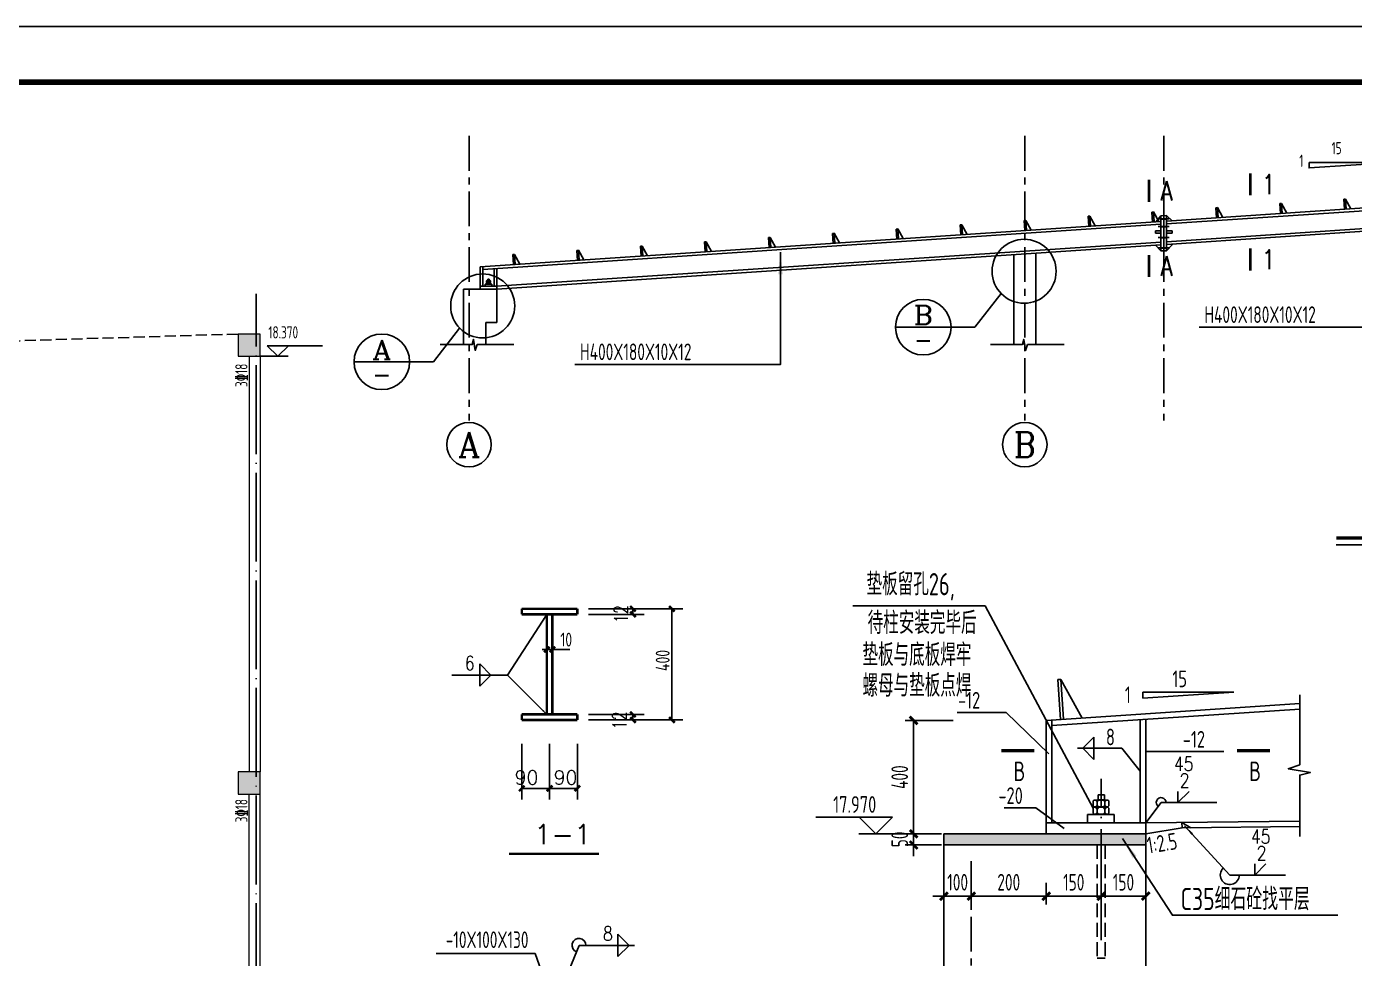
# Model space of a CAD drawing. Extents: x -2331248 to -1198620, y -977263 to -545844.
# Drawn here: x -1379791 to -1349926, y -801837 to -780878 of the extents above; entities that cross this region are included whole.
import ezdxf
from ezdxf.enums import TextEntityAlignment as Align

# ---------------------------------------------------------------- set-up
doc = ezdxf.new("R2010")
doc.units = 0
doc.header["$LTSCALE"] = 1000
doc.header["$MEASUREMENT"] = 0
for name, pattern in [('CENTER', [2, 1.25, -0.25, 0.25, -0.25]), ('CONTINOUS', [0]), ('DASH', [0.35, 0.25, -0.1]), ('DOTE', [2.42, 2, -0.2, 0.02, -0.2])]:
    doc.linetypes.add(name, pattern=pattern)
doc.layers.get('0').update_dxf_attribs({"linetype": 'CONTINUOUS'})
doc.layers.get('DEFPOINTS').update_dxf_attribs({"linetype": 'CONTINUOUS'})
for name, color, linetype in [('10', 253, 'CONTINUOUS'), ('1000', 2, 'CONTINUOUS'), ('1001', 3, 'CONTINUOUS'), ('112', 253, 'CONTINUOUS'), ('12', 2, 'CONTINUOUS'), ('AXIS', 253, 'CONTINOUS'), ('AXIS_TEXT', 7, 'CONTINUOUS'), ('D1', 112, 'CONTINUOUS'), ('D3', 62, 'CONTINUOUS'), ('DIM', 3, 'CONTINUOUS'), ('DOTE', 1, 'DOTE'), ('LM', 141, 'CONTINUOUS'), ('PUB_DIM', 3, 'CONTINUOUS'), ('PUB_TEXT', 7, 'CONTINUOUS'), ('PUB_TITLE', 4, 'CONTINUOUS'), ('TEXT', 7, 'CONTINUOUS'), ('WALL', 2, 'CONTINUOUS'), ('构件', 74, 'CONTINUOUS'), ('柱', 2, 'CONTINUOUS'), ('柱涂实', 54, 'CONTINUOUS'), ('细线', 45, 'CONTINUOUS'), ('轴线__点划线', 253, 'CENTER')]:
    doc.layers.add(name, color=color, linetype=linetype)
for name, color, linetype, lineweight in [('S_Beam', 4, 'CONTINUOUS', 18), ('S_BeamDimLocalVer', 7, 'CONTINUOUS', 25), ('S_Cl', 2, 'CONTINUOUS', 9)]:
    doc.layers.add(name, color=color, linetype=linetype, lineweight=lineweight)
doc.styles.add('COMP', font='complex', dxfattribs={"bigfont": 'hztxt'})
doc.styles.add('COMPLEX', font='COMPLEX')
doc.styles.add('DIM_FONT', font='tssdeng.shx', dxfattribs={"width": 0.8, "bigfont": 'tssdchn.shx'})
doc.styles.get("Standard").update_dxf_attribs({"font": 'txt.shx', "height": 3, "bigfont": 'hztxt.shx'})
doc.styles.add('STYLE2', font='tssdeng.shx', dxfattribs={"width": 0.8, "bigfont": 'tssdchn.shx'})
doc.styles.add('TSSD_DIMENSION', font='Tssdeng.shx', dxfattribs={"width": 0.7, "bigfont": 'hztxt.shx'})
doc.styles.add('TSSD_REIN', font='Tssdeng.shx', dxfattribs={"width": 0.7, "bigfont": 'hztxt.shx'})
doc.dimstyles.new('TSSD_100_100', dxfattribs={"dimtxt": 300, "dimasz": 100, "dimexe": 150, "dimexo": 150, "dimgap": 100, "dimtad": 1, "dimdec": 0, "dimzin": 0, "dimdsep": 46, "dimtxsty": 'TSSD_DIMENSION', "dimblk": '_TSDBK', "dimblk1": '_TSDBK', "dimblk2": '_TSDBK', "dimsah": 1, "dimcen": 0, "dimclrt": 7, "dimadec": 0, "dimazin": 0, "dimtfac": 1, "dimtdec": 0, "dimtix": 1, "dimtmove": 2, "dimatfit": 3, "dimldrblk": '_TSDBK', "dimfxl": 1, "dimtolj": 1, "dimtzin": 0, "dimarcsym": 0})

# ---------------------------------------------------------------- blocks, each defined once
blk = doc.blocks.new('_AXISO')
blk.add_circle((0, 0), 0.5)
at = {"layer": 'AXIS_TEXT', "style": 'COMPLEX', "width": 1.041667}
blk.add_attdef('A', text='', height=0.56, dxfattribs=at).set_placement((-0.25, -0.28), (0.25, -0.28), align=Align.FIT)
blk = doc.blocks.new('_ARROW')
blk.add_solid([(0, 0), (-1, 0.1), (-1, -0.1)])
blk = doc.blocks.new('_INDEX')
blk.add_line((-0.5, 0), (0.5, 0))
blk.add_circle((0, 0), 0.5)
at = {"style": 'COMP'}
for tag, width, p, p2 in [('1', 2.333333, (-0.17, 0.05), (0.17, 0.05)), ('-', 1.166667, (-0.17, -0.39), (0.17, -0.39))]:
    blk.add_attdef(tag, text='', height=0.34, dxfattribs=dict(at, width=width)).set_placement(p, p2, align=Align.FIT)
blk = doc.blocks.new('A$C63310FFF')
at = {"color": 7}
for p, q in [((2385, 4747), (2389, 4751)), ((2385, 4747), (2385, 4725)), ((2385, 4725), (2389, 4721)), ((2385, 4714), (2389, 4718)), ((2385, 4714), (2385, 4692)), ((2385, 4692), (2389, 4688)), ((2389, 4751), (2451, 4751)), ((2389, 4721), (2451, 4721)), ((2389, 4718), (2451, 4718)), ((2389, 4688), (2451, 4688)), ((2403, 4743), (2395, 4751)), ((2403, 4728), (2395, 4721)), ((2403, 4711), (2395, 4718)), ((2403, 4696), (2395, 4688)), ((2403, 4743), (2411, 4751)), ((2403, 4728), (2403, 4743)), ((2403, 4728), (2411, 4721)), ((2403, 4711), (2411, 4718)), ((2403, 4696), (2403, 4711)), ((2403, 4696), (2411, 4688)), ((2437, 4743), (2430, 4751)), ((2437, 4728), (2430, 4721)), ((2437, 4711), (2430, 4718)), ((2437, 4696), (2430, 4688)), ((2437, 4743), (2445, 4751)), ((2437, 4728), (2437, 4743)), ((2437, 4728), (2445, 4721)), ((2437, 4711), (2445, 4718)), ((2437, 4696), (2437, 4711)), ((2437, 4696), (2445, 4688)), ((2455, 4747), (2451, 4751)), ((2455, 4725), (2451, 4721)), ((2455, 4714), (2451, 4718)), ((2455, 4692), (2451, 4688)), ((2455, 4725), (2455, 4747)), ((2455, 4692), (2455, 4714))]:
    blk.add_line(p, q, dxfattribs=at)
at = {"layer": '10', "color": 7, "const_width": 45}
for points in [[(16128, 6684), (16128, 6284)], [(14304, 6566), (14304, 6166)], [(16128, 5333), (16128, 4933)], [(14304, 5215), (14304, 4815)]]:
    blk.add_lwpolyline(points, dxfattribs=at)
at = {"layer": '112', "color": 2}
for p, q in [((14469, 5862), (14669, 5862)), ((14469, 5723), (14669, 5723)), ((14469, 5526), (14669, 5526)), ((14469, 5339), (14669, 5339))]:
    blk.add_line(p, q, dxfattribs=at)
at = {"layer": '112', "color": 1, "const_width": 35}
for points in [[(14519, 5862), (14619, 5862)], [(14519, 5723), (14619, 5723)], [(14519, 5526), (14619, 5526)], [(14519, 5339), (14619, 5339)]]:
    blk.add_lwpolyline(points, dxfattribs=at)
at = {"layer": '12'}
for p, q in [((2361, 4687), (2361, 4649)), ((2481, 4687), (2361, 4687)), ((2481, 4649), (2481, 4687))]:
    blk.add_line(p, q, dxfattribs=at)
at = {"layer": 'DIM'}
for points in [[(2877, 3599), (2218, 3599), (2182, 3495), (2150, 3694), (2126, 3599), (1549, 3599)], [(12777, 3599), (12118, 3599), (12082, 3495), (12050, 3694), (12026, 3599), (11449, 3599)]]:
    blk.add_lwpolyline(points, dxfattribs=at)
at = {"layer": 'PUB_DIM'}
for p, q in [((11641, 4521, -300), (11172, 3914)), ((1899, 3897, -300), (1430, 3290)), ((11172, 3914), (10742, 3914)), ((1430, 3290), (1000, 3290))]:
    blk.add_line(p, q, dxfattribs=at)
at = {"layer": 'PUB_DIM', "elevation": -300}
for points in [[(18907, 5932), (18907, 3911), (15208, 3911)], [(7673, 5263), (7673, 3242), (3974, 3242)]]:
    blk.add_lwpolyline(points, dxfattribs=at)
at = {"layer": 'PUB_DIM'}
for centre in [(12057, 4920, -300), (2315, 4296, -300)]:
    blk.add_circle(centre, 576, dxfattribs=at)
at = {"layer": 'PUB_TEXT', "const_width": 60, "elevation": -300}
blk.add_lwpolyline([(17672, 119), (19842, 119)], dxfattribs=at)
at = {"layer": 'PUB_TEXT', "elevation": -300}
blk.add_lwpolyline([(17672, 0), (19842, 0)], dxfattribs=at)
at = {"layer": 'WALL'}
for p, q in [((2405, 4775), (2405, 4752)), ((2433, 4775), (2405, 4775)), ((2405, 4752), (2433, 4752)), ((2433, 4752), (2433, 4775))]:
    blk.add_line(p, q, dxfattribs=at)
at = {"layer": '构件'}
blk.add_lwpolyline([(17185, 6879), (18685, 6879), (17185, 6779)], close=True, dxfattribs=at)
at = {"layer": '柱'}
for p, q in [((11869, 5219), (11869, 3599)), ((12269, 5246), (12269, 3599)), ((1969, 4599), (1969, 3599)), ((1969, 4599), (2569, 4599)), ((2569, 4599), (2569, 3999)), ((2369, 3999), (2369, 3599)), ((2369, 3999), (2569, 3999))]:
    blk.add_line(p, q, dxfattribs=at)
at = {"layer": '细线'}
for p, q in [((14619, 5822), (27019, 6649)), ((14619, 5772), (27019, 6599)), ((14619, 5452), (27019, 6279)), ((14619, 5402), (27019, 6229)), ((17837, 6217), (17807, 6215)), ((17819, 6036), (17807, 6215)), ((17837, 6217), (17933, 6043)), ((17849, 6038), (17837, 6217)), ((14387, 5987), (14357, 5985)), ((14369, 5806), (14357, 5985)), ((14387, 5987), (14483, 5813)), ((14399, 5808), (14387, 5987)), ((15537, 6064), (15507, 6062)), ((15519, 5882), (15507, 6062)), ((15537, 6064), (15633, 5890)), ((15549, 5884), (15537, 6064)), ((16687, 6141), (16657, 6139)), ((16669, 5959), (16657, 6139)), ((16687, 6141), (16783, 5967)), ((16699, 5961), (16687, 6141)), ((2269, 4999), (14519, 5816)), ((2319, 4952), (14519, 5766)), ((10937, 5757), (10907, 5755)), ((10919, 5576), (10907, 5755)), ((10937, 5757), (11033, 5583)), ((10949, 5578), (10937, 5757)), ((12087, 5834), (12057, 5832)), ((12069, 5652), (12057, 5832)), ((12087, 5834), (12183, 5660)), ((12099, 5654), (12087, 5834)), ((13237, 5911), (13207, 5909)), ((13219, 5729), (13207, 5909)), ((13237, 5911), (13333, 5737)), ((13249, 5731), (13237, 5911)), ((14519, 5916), (14429, 5810)), ((14519, 5916), (14619, 5922)), ((14519, 5916), (14519, 5290)), ((14569, 5290), (14569, 5919)), ((14619, 5922), (14719, 5829)), ((14619, 5922), (14619, 5290)), ((7487, 5527), (7457, 5525)), ((7469, 5346), (7457, 5525)), ((7487, 5527), (7583, 5353)), ((7499, 5348), (7487, 5527)), ((8637, 5604), (8607, 5602)), ((8619, 5422), (8607, 5602)), ((8637, 5604), (8733, 5430)), ((8649, 5424), (8637, 5604)), ((9787, 5681), (9757, 5679)), ((9769, 5499), (9757, 5679)), ((9787, 5681), (9883, 5507)), ((9799, 5501), (9787, 5681)), ((14418, 5645), (14519, 5645)), ((14418, 5645), (14418, 5605)), ((14418, 5605), (14519, 5605)), ((14619, 5645), (14719, 5645)), ((14619, 5605), (14719, 5605)), ((14719, 5645), (14719, 5605)), ((2566, 4649), (14519, 5446)), ((2569, 4599), (14519, 5396)), ((4037, 5297), (4007, 5295)), ((4019, 5116), (4007, 5295)), ((4037, 5297), (4133, 5123)), ((4049, 5118), (4037, 5297)), ((5187, 5374), (5157, 5372)), ((5169, 5192), (5157, 5372)), ((5187, 5374), (5283, 5200)), ((5199, 5194), (5187, 5374)), ((6337, 5451), (6307, 5449)), ((6319, 5269), (6307, 5449)), ((6337, 5451), (6433, 5277)), ((6349, 5271), (6337, 5451)), ((14519, 5290), (14418, 5389)), ((14519, 5290), (14619, 5290)), ((14619, 5290), (14733, 5410)), ((2887, 5221), (2857, 5219)), ((2869, 5039), (2857, 5219)), ((2887, 5221), (2983, 5047)), ((2899, 5041), (2887, 5221)), ((2269, 4999), (2269, 4599)), ((2319, 4649), (2319, 5002)), ((2519, 4966), (2519, 4649)), ((2569, 4969), (2569, 4599)), ((2569, 4649), (2269, 4649))]:
    blk.add_line(p, q, dxfattribs=at)
at = {"layer": '轴线__点划线', "color": 1, "ltscale": 0.5}
for p, q in [((2069, 7354), (2069, 2236)), ((12069, 7354), (12069, 2236)), ((14569, 7354), (14569, 2236))]:
    blk.add_line(p, q, dxfattribs=at)
at = {"layer": 'AXIS'}
ref = blk.add_blockref('_AXISO', (2069, 1801), dxfattribs=dict(at, xscale=-800, yscale=800, zscale=800))
ref.add_attrib('A', 'A', dxfattribs={"layer": 'AXIS_TEXT', "height": 448, "style": 'COMPLEX', "width": 1.041667}).set_placement((1869, 1577), (2269, 1577), align=Align.FIT)
ref = blk.add_blockref('_AXISO', (12069, 1801), dxfattribs=dict(at, xscale=-800, yscale=800, zscale=800))
ref.add_attrib('A', 'B', dxfattribs={"layer": 'AXIS_TEXT', "height": 448, "style": 'COMPLEX', "width": 1.102941}).set_placement((11869, 1577), (12269, 1577), align=Align.FIT)
at = {"layer": 'PUB_DIM', "xscale": -400, "yscale": 400, "zscale": 400, "rotation": 270}
blk.add_blockref('_ARROW', (7673, 5263, -300), dxfattribs=at)
at = {"layer": 'PUB_DIM'}
ref = blk.add_blockref('_INDEX', (10242, 3914), dxfattribs=dict(at, xscale=-1000, yscale=1000, zscale=1000))
ref.add_attrib('1', 'B', dxfattribs={"layer": '0', "height": 340, "style": 'COMP', "width": 1.235294}).set_placement((10072, 3964), (10412, 3964), align=Align.FIT)
ref.add_attrib('-', '-', dxfattribs={"layer": '0', "height": 340, "style": 'COMP', "width": 1.166667}).set_placement((10072, 3524), (10412, 3524), align=Align.FIT)
ref = blk.add_blockref('_INDEX', (500, 3290), dxfattribs=dict(at, xscale=-1000, yscale=1000, zscale=1000))
ref.add_attrib('1', 'A', dxfattribs={"layer": '0', "height": 340, "style": 'COMP', "width": 1.166667}).set_placement((330, 3340), (670, 3340), align=Align.FIT)
ref.add_attrib('-', '-', dxfattribs={"layer": '0', "height": 340, "style": 'COMP', "width": 1.166667}).set_placement((330, 2900), (670, 2900), align=Align.FIT)
at = {"layer": '10', "color": 7, "width": 0.809993}
for s, p in [('A', (14509, 6191)), ('1', (16333, 6309)), ('1', (16333, 4958)), ('A', (14509, 4840))]:
    blk.add_text(s, height=350, dxfattribs=at).set_placement(p)
at = {"layer": 'LM', "color": 7, "style": 'TSSD_REIN', "width": 0.7}
for p in [(15301, 3989, -300), (4067, 3320, -300)]:
    blk.add_text('H400X180X10X12', height=300, dxfattribs=at).set_placement(p)
at = {"layer": '构件', "style": 'TSSD_REIN', "width": 0.7}
for s, p in [('15', (17589, 6959, 0)), ('1', (17007, 6731, 0))]:
    blk.add_text(s, height=220, dxfattribs=at).set_placement(p, align=Align.BOTTOM_LEFT)
blk = doc.blocks.new('_TSDBK')
blk.add_line((-1, 0), (0, 0))
at = {"const_width": 0.5}
blk.add_lwpolyline([(-0.7, -0.7), (0.7, 0.7)], dxfattribs=at)
blk = doc.blocks.new('*D1255')
at = {"layer": 'DEFPOINTS', "color": 0}
for p in [(11732, 15405), (10873, 13364), (11526, 13364)]:
    blk.add_point(p, dxfattribs=at)
at = {"layer": 'DIM', "color": 0, "lineweight": -2}
for p, q in [((11582, 15405), (10723, 15405)), ((10873, 15305), (10873, 13464)), ((11376, 13364), (10723, 13364))]:
    blk.add_line(p, q, dxfattribs=at)
at = {"layer": 'DIM', "color": 0, "lineweight": -2, "xscale": 100, "yscale": 100, "zscale": 100}
for p, rotation in [((10873, 15405), 90), ((10873, 13364), 270)]:
    blk.add_blockref('_TSDBK', p, dxfattribs=dict(at, rotation=rotation))
at = {"layer": 'DIM', "color": 7, "insert": (10623, 14384), "char_height": 300, "attachment_point": 5, "rotation": 90, "style": 'TSSD_DIMENSION'}
blk.add_mtext('\\A1;400', dxfattribs=at)
blk = doc.blocks.new('*D1256')
at = {"layer": 'DEFPOINTS', "color": 0}
for p in [(10873, 13164), (11526, 13364), (11526, 13164)]:
    blk.add_point(p, dxfattribs=at)
at = {"layer": 'DIM', "color": 0, "lineweight": -2}
for p, q in [((10873, 13464), (10873, 13564)), ((11376, 13364), (10723, 13364)), ((11376, 13164), (10723, 13164)), ((10873, 13364), (10873, 13164)), ((10873, 13064), (10873, 12964))]:
    blk.add_line(p, q, dxfattribs=at)
at = {"layer": 'DIM', "color": 0, "lineweight": -2, "xscale": 100, "yscale": 100, "zscale": 100}
for p, rotation in [((10873, 13364), 270), ((10873, 13164), 90)]:
    blk.add_blockref('_TSDBK', p, dxfattribs=dict(at, rotation=rotation))
at = {"layer": 'DIM', "color": 7, "insert": (10623, 13264), "char_height": 300, "attachment_point": 5, "rotation": 90, "style": 'TSSD_DIMENSION'}
blk.add_mtext('\\A1;50', dxfattribs=at)
blk = doc.blocks.new('*D1257')
at = {"layer": 'DEFPOINTS', "color": 0}
for p in [(13259, 12609), (14249, 12609), (14249, 12243)]:
    blk.add_point(p, dxfattribs=at)
at = {"layer": 'DIM', "color": 0, "lineweight": -2}
for p, q in [((13259, 12459), (13259, 12093)), ((14249, 12459), (14249, 12093)), ((13359, 12243), (14149, 12243))]:
    blk.add_line(p, q, dxfattribs=at)
at = {"layer": 'DIM', "color": 0, "lineweight": -2, "xscale": 100, "yscale": 100, "zscale": 100, "rotation": 180}
blk.add_blockref('_TSDBK', (13259, 12243), dxfattribs=at)
at = {"layer": 'DIM', "color": 0, "lineweight": -2, "xscale": 100, "yscale": 100, "zscale": 100}
blk.add_blockref('_TSDBK', (14249, 12243), dxfattribs=at)
at = {"layer": 'DIM', "color": 7, "insert": (13754, 12493), "char_height": 300, "attachment_point": 5, "style": 'TSSD_DIMENSION'}
blk.add_mtext('\\A1;150', dxfattribs=at)
blk = doc.blocks.new('*D1258')
at = {"layer": 'DEFPOINTS', "color": 0}
for p in [(14249, 12572), (15049, 12572), (15049, 12243)]:
    blk.add_point(p, dxfattribs=at)
at = {"layer": 'DIM', "color": 0, "lineweight": -2}
for p, q in [((14249, 12422), (14249, 12093)), ((14349, 12243), (14949, 12243)), ((15049, 12422), (15049, 12093))]:
    blk.add_line(p, q, dxfattribs=at)
at = {"layer": 'DIM', "color": 0, "lineweight": -2, "xscale": 100, "yscale": 100, "zscale": 100, "rotation": 180}
blk.add_blockref('_TSDBK', (14249, 12243), dxfattribs=at)
at = {"layer": 'DIM', "color": 0, "lineweight": -2, "xscale": 100, "yscale": 100, "zscale": 100}
blk.add_blockref('_TSDBK', (15049, 12243), dxfattribs=at)
at = {"layer": 'DIM', "color": 7, "insert": (14649, 12493), "char_height": 300, "attachment_point": 5, "style": 'TSSD_DIMENSION'}
blk.add_mtext('\\A1;150', dxfattribs=at)
blk = doc.blocks.new('*D1259')
at = {"layer": 'DEFPOINTS', "color": 0}
for p in [(11418, 12633), (11911, 12633), (11418, 12243)]:
    blk.add_point(p, dxfattribs=at)
at = {"layer": 'DIM', "color": 0, "lineweight": -2}
for p, q in [((11418, 12483), (11418, 12093)), ((11911, 12483), (11911, 12093)), ((11318, 12243), (11218, 12243)), ((11911, 12243), (11418, 12243)), ((12011, 12243), (12111, 12243))]:
    blk.add_line(p, q, dxfattribs=at)
at = {"layer": 'DIM', "color": 0, "lineweight": -2, "xscale": 100, "yscale": 100, "zscale": 100}
blk.add_blockref('_TSDBK', (11418, 12243), dxfattribs=at)
at = {"layer": 'DIM', "color": 0, "lineweight": -2, "xscale": 100, "yscale": 100, "zscale": 100, "rotation": 180}
blk.add_blockref('_TSDBK', (11911, 12243), dxfattribs=at)
at = {"layer": 'DIM', "color": 7, "insert": (11665, 12493), "char_height": 300, "attachment_point": 5, "style": 'TSSD_DIMENSION'}
blk.add_mtext('\\A1;100', dxfattribs=at)
blk = doc.blocks.new('*D1260')
at = {"layer": 'DEFPOINTS', "color": 0}
for p in [(11911, 12633), (13259, 12633), (11911, 12243)]:
    blk.add_point(p, dxfattribs=at)
at = {"layer": 'DIM', "color": 0, "lineweight": -2}
for p, q in [((11911, 12483), (11911, 12093)), ((13259, 12483), (13259, 12093)), ((13159, 12243), (12011, 12243))]:
    blk.add_line(p, q, dxfattribs=at)
at = {"layer": 'DIM', "color": 0, "lineweight": -2, "xscale": 100, "yscale": 100, "zscale": 100, "rotation": 180}
blk.add_blockref('_TSDBK', (11911, 12243), dxfattribs=at)
at = {"layer": 'DIM', "color": 0, "lineweight": -2, "xscale": 100, "yscale": 100, "zscale": 100}
blk.add_blockref('_TSDBK', (13259, 12243), dxfattribs=at)
at = {"layer": 'DIM', "color": 7, "insert": (12585, 12493), "char_height": 300, "attachment_point": 5, "style": 'TSSD_DIMENSION'}
blk.add_mtext('\\A1;200', dxfattribs=at)
blk = doc.blocks.new('A$C0A29128D')
h = blk.add_hatch()
h.set_pattern_fill('混凝土', color=256, scale=20, style=0)
h.set_pattern_definition([(50, (1327416, 829912), (143.4520365, -12.550427), [15, -165]), (355, (1327416, 829912), (-27.750267, 150.438427), [12, -132]), (100.4514, (1327427.95, 829910.95), (115.701876, 137.887908), [12.748038, -140.228422]), (46.1842, (1327416, 829952), (213.44821, -33.103803), [22.5, -247.5]), (96.6356, (1327433.79, 829949.24), (186.93254, 194.823574), [19.122058, -210.3426]), (351.1842, (1327416, 829952), (186.93239, 194.82372), [18, -198]), (21, (1327436, 829942), (119.38141, -80.523778), [15, -165]), (326, (1327436, 829942), (48.663066, 145.030009), [12, -132]), (71.4514, (1327445.95, 829935.29), (168.044526, 64.506099), [12.748038, -140.228422]), (37.5, (1327416, 829912), (2.431971, 66.5787708), [0, -130.4, 0, -134, 0, -132.5]), (7.5, (1327416, 829912), (52.6139075, 78.8823424), [0, -76.4, 0, -127.4, 0, -50.5]), (327.5, (1327371.4, 829912), (106.7644872, -4.5109743), [0, -50, 0, -156, 0, -207]), (317.5, (1327351.4, 829912), (116.637234, 20.0209965), [0, -65, 0, -103.6, 0, -147])])
h.paths.add_polyline_path([(11418.1, 13363.5), (11418.1, 13163.5), (14248.6, 13163.5), (14248.6, 13363.5), (13258.8, 13363.5)])
h.paths.add_polyline_path([(15048.6, 13163.5), (15048.6, 13363.5), (14248.6, 13363.5), (14248.6, 13163.5)])
for p, q in [((5823.3, 17413.2, 500), (5823.3, 17313.2, 500)), ((5823.3, 15513.2, 500), (5823.3, 15413.2, 500)), ((17013.2, 12621.6, -100.3), (17013.2, 12821.6, -100.3)), ((17013.2, 12621.6, -100.3), (17213.2, 12821.6, -100.3))]:
    blk.add_line(p, q)
at = {"color": 7}
for p, q in [((14104.7, 13956.2), (14120.9, 13972.5)), ((14104.7, 13866.1), (14104.7, 13956.2)), ((14104.7, 13866.1), (14120.9, 13849.9)), ((14367, 13972.5), (14120.9, 13972.5)), ((14174.3, 13940.9), (14142.8, 13972.5)), ((14174.3, 13881.4), (14142.8, 13849.9)), ((14174.3, 13940.9), (14205.8, 13972.5)), ((14174.3, 13881.4), (14174.3, 13940.9)), ((14174.3, 13881.4), (14205.8, 13849.9)), ((14313.6, 13940.9), (14282, 13972.5)), ((14313.6, 13881.4), (14282, 13849.9)), ((14313.6, 13940.9), (14345.1, 13972.5)), ((14313.6, 13881.4), (14313.6, 13940.9)), ((14313.6, 13881.4), (14345.1, 13849.9)), ((14383.2, 13956.2), (14367, 13972.5)), ((14383.2, 13866.1), (14367, 13849.9)), ((14383.2, 13956.2), (14383.2, 13866.1)), ((14104.7, 13825), (14120.9, 13841.2)), ((14104.7, 13734.9), (14104.7, 13825)), ((14104.7, 13734.9), (14120.9, 13718.7)), ((14367, 13849.9), (14120.9, 13849.9)), ((14367, 13841.2), (14120.9, 13841.2)), ((14367, 13718.7), (14120.9, 13718.7)), ((14174.3, 13809.7), (14142.8, 13841.2)), ((14174.3, 13750.2), (14142.8, 13718.7)), ((14174.3, 13809.7), (14205.8, 13841.2)), ((14174.3, 13750.2), (14174.3, 13809.7)), ((14174.3, 13750.2), (14205.8, 13718.7)), ((14313.6, 13809.7), (14282, 13841.2)), ((14313.6, 13750.2), (14282, 13718.7)), ((14313.6, 13809.7), (14345.1, 13841.2)), ((14313.6, 13750.2), (14313.6, 13809.7)), ((14313.6, 13750.2), (14345.1, 13718.7)), ((14383.2, 13825), (14367, 13841.2)), ((14383.2, 13734.9), (14367, 13718.7)), ((14383.2, 13825), (14383.2, 13734.9))]:
    blk.add_line(p, q, dxfattribs=at)
at = {"layer": '10'}
for p, q in [((4272.1, 17311.6, 500), (3567, 16221.2, 500)), ((5023.3, 17413.2, 500), (6023.3, 17413.2, 500)), ((5023.3, 17413.2, 500), (6723.3, 17413.2, 500)), ((5023.3, 17313.2, 500), (6023.3, 17313.2, 500)), ((6523.3, 16413.2, 500), (6523.3, 17413.2, 500)), ((4190.3, 16682.1, 500), (4690.3, 16682.1, 500)), ((3067, 16221.2, 500), (3067, 16421.2, 500)), ((3267, 16221.2, 500), (3067, 16421.2, 500)), ((6523.3, 15413.2, 500), (6523.3, 16413.2, 500)), ((3567, 16221.2, 500), (2567, 16221.2, 500)), ((3067, 16221.2, 500), (3067, 16021.2, 500)), ((3267, 16221.2, 500), (3067, 16021.2, 500)), ((4273.3, 15513.2, 500), (3567, 16221.2, 500)), ((5023.3, 15513.2, 500), (6023.3, 15513.2, 500)), ((5023.3, 15413.2, 500), (6023.3, 15413.2, 500)), ((5023.3, 15413.2, 500), (6723.3, 15413.2, 500)), ((3823.3, 14981.5, 500), (3823.3, 13982.1, 500)), ((4323.3, 14981.5, 500), (4323.3, 13982.1, 500)), ((4323.3, 14981.5, 500), (4323.3, 13982.1, 500)), ((4823.3, 14981.5, 500), (4823.3, 13982.1, 500)), ((3823.3, 14182.1, 500), (4323.3, 14182.1, 500)), ((4323.3, 14182.1, 500), (4823.3, 14182.1, 500)), ((15627.6, 13927.4, -100.3), (15828.1, 14127.9, -100.3)), ((15627.6, 13927.4, -100.3), (15627.6, 14127.9, -100.3)), ((15048.6, 13563.5), (15326.9, 13927.4, -100.3)), ((15326.9, 13927.4, -100.3), (16329.4, 13927.4, -100.3)), ((5552.6, 11357.7), (5552.6, 11557.7)), ((5552.6, 11557.7), (5752.6, 11357.7)), ((4387.8, 10208.7), (4852.6, 11357.7)), ((4852.6, 11357.7), (5852.6, 11357.7)), ((5552.6, 11357.7), (5552.6, 11157.7)), ((5552.6, 11157.7), (5752.6, 11357.7))]:
    blk.add_line(p, q, dxfattribs=at)
at = {"layer": '10', "const_width": 45, "elevation": 500}
for points in [[(5773.3, 17463.2), (5873.3, 17363.2)], [(6473.3, 17463.2), (6573.3, 17363.2)], [(5773.3, 17363.2), (5873.3, 17263.2)], [(4223.3, 16632.1), (4323.3, 16732.1)], [(4323.3, 16632.1), (4423.3, 16732.1)], [(5773.3, 15563.2), (5873.3, 15463.2)], [(5773.3, 15463.2), (5873.3, 15363.2)], [(6473.3, 15463.2), (6573.3, 15363.2)], [(3773.3, 14132.1), (3873.3, 14232.1)], [(4273.3, 14132.1), (4373.3, 14232.1)], [(4273.3, 14132.1), (4373.3, 14232.1)], [(4773.3, 14132.1), (4873.3, 14232.1)]]:
    blk.add_lwpolyline(points, dxfattribs=at)
at = {"layer": '10', "color": 7, "const_width": 45, "elevation": 700}
blk.add_lwpolyline([(3595.1, 13005.5), (5215.2, 13005.5)], dxfattribs=at)
at = {"layer": '10'}
for centre, radius, end in [((15326.9, 13927.4, -100.3), 88.3, 232.58788), ((4852.6, 11357.7), 125, 247.97388)]:
    blk.add_arc(centre, radius, 0, end, dxfattribs=at)
for points in [[(4272.4, 17311.4, 500), (4228.3, 17220.4, 500), (4203.6, 17237.4, 500)], [(4273.3, 15513.2, 500), (4213.3, 15594.6, 500), (4192, 15573.4, 500)]]:
    blk.add_solid(points, dxfattribs=at)
at = {"layer": '1000', "const_width": 45, "elevation": 500}
blk.add_lwpolyline([(4273.3, 15413.2), (4373.3, 15413.2)], dxfattribs=at)
at = {"layer": '1001', "const_width": 45, "elevation": 500}
for points in [[(3823.3, 17413.2), (3823.3, 17313.2)], [(4823.3, 17413.2), (3823.3, 17413.2)], [(3823.3, 17313.2), (4823.3, 17313.2)], [(4273.3, 15513.2), (4273.3, 17313.2)], [(4373.3, 15513.2), (4373.3, 17313.2)], [(4823.3, 17313.2), (4823.3, 17413.2)], [(3823.3, 15513.2), (3823.3, 15413.2)], [(4823.3, 15513.2), (3823.3, 15513.2)], [(4823.3, 15413.2), (4823.3, 15513.2)], [(3823.3, 15413.2), (4823.3, 15413.2)]]:
    blk.add_lwpolyline(points, dxfattribs=at)
at = {"layer": '12'}
for p, q in [((13998.9, 13563.5), (13998.9, 13714.5)), ((13998.9, 13714.5), (14479.3, 13714.5)), ((14479.3, 13714.5), (14479.3, 13563.5))]:
    blk.add_line(p, q, dxfattribs=at)
at = {"layer": 'D3'}
for p, q in [((12158.1, 17469.2), (9778.1, 17469.2)), ((14104.7, 13825), (12158.1, 17469.2))]:
    blk.add_line(p, q, dxfattribs=at)
at = {"layer": 'DIM'}
blk.add_lwpolyline([(17821.4, 15865.3), (17821.4, 14606.2), (17614.3, 14536), (18011.5, 14470.3), (17821.4, 14422.3), (17821.4, 13314.2)], dxfattribs=at)
at = {"layer": 'DOTE'}
blk.add_line((14248.6, 11448.8), (14248.6, 14354.3), dxfattribs=at)
at = {"layer": 'LM'}
for p, q in [((11656, 15547.7), (12538.5, 15547.7)), ((12538.5, 15547.7), (13304.2, 14801.6)), ((13914.8, 14904.4, 358.5), (14115.3, 15104.9, 358.5)), ((14115.3, 14904.4, 358.5), (14115.3, 15104.9, 358.5)), ((14616.6, 14904.4, 358.5), (13819.4, 14904.4, 358.5)), ((13914.8, 14904.4, 358.5), (14115.3, 14703.9, 358.5)), ((14115.3, 14904.4, 358.5), (14115.3, 14703.9, 358.5)), ((14616.6, 14904.4, 358.5), (14948.6, 14490.3)), ((15048.6, 14844.9), (16456.6, 14844.9)), ((13071.4, 13831.4), (12503.4, 13831.4)), ((13582, 13462.5), (13071.4, 13831.4))]:
    blk.add_line(p, q, dxfattribs=at)
at = {"layer": 'LM', "linetype": 'DASH'}
for p, q in [((14178.4, 13163.5), (14178.4, 11128.2)), ((14318.7, 13163.5), (14318.7, 11128.2)), ((14178.4, 11128.2), (14318.7, 11128.2))]:
    blk.add_line(p, q, dxfattribs=at)
at = {"layer": 'LM', "const_width": 60}
for points in [[(12449.5, 14859.9), (13046.4, 14859.9)], [(16690.1, 14859.9), (17286.9, 14859.9)]]:
    blk.add_lwpolyline(points, dxfattribs=at)
at = {"layer": 'PUB_DIM'}
for p, q in [((10193, 13663.5), (9113, 13663.5)), ((10493, 13663.5), (9893, 13663.5)), ((9893, 13663.5), (10193, 13363.5)), ((10193, 13363.5), (10493, 13663.5)), ((9888.2, 13363.5), (10722.9, 13363.5))]:
    blk.add_line(p, q, dxfattribs=at)
at = {"layer": 'PUB_DIM', "elevation": -100.3}
blk.add_lwpolyline([(15747.5, 13508.7), (16561, 12621.6), (17561.5, 12621.6)], dxfattribs=at)
at = {"layer": 'PUB_DIM'}
blk.add_lwpolyline([(14630.9, 13281.2), (15530.6, 11900.5), (18506, 11900.5)], dxfattribs=at)
blk.add_arc((16561, 12621.6, -100.3), 170.5, 132.52441, 0, dxfattribs=at)
at = {"layer": 'TEXT', "ltscale": 99}
for q in [(2280.1, 11210.9), (4343.8, 10424.7)]:
    blk.add_line((4065, 11210.9), q, dxfattribs=at)
at = {"layer": 'WALL'}
for p, q in [((14192.4, 13974), (14192.4, 14066.1)), ((14192.4, 14066.1), (14304.7, 14066.1)), ((14304.7, 13974), (14192.4, 13974)), ((14304.7, 14066.1), (14304.7, 13974))]:
    blk.add_line(p, q, dxfattribs=at)
at = {"layer": '柱'}
for p, q in [((15048.6, 13363.5), (11418.1, 13363.5)), ((11418.1, 13363.5), (11418.1, 9878.9)), ((15048.6, 13163.5), (11418.1, 13163.5)), ((15048.6, 13363.5), (15048.6, 10389.6))]:
    blk.add_line(p, q, dxfattribs=at)
at = {"layer": '细线'}
for p, q in [((13520.4, 16143.6), (13470.5, 16140.3)), ((13518.4, 15421.9), (13470.5, 16140.3)), ((13568.3, 15425.2), (13520.4, 16143.6)), ((13520.4, 16143.6), (13906.5, 15447.7)), ((14999.1, 15802.4), (14999.1, 15911.5)), ((14999.1, 15911.5), (16635.9, 15911.5)), ((14999.1, 15802.4), (16635.9, 15911.5)), ((13258.8, 15404.6), (17821.4, 15708.7)), ((13358.8, 15311), (17821.4, 15608.5)), ((13258.8, 13363.5), (13258.8, 15404.6)), ((13358.8, 13563.5), (13358.8, 15411.2)), ((14948.6, 15417), (14948.6, 13563.5)), ((15048.6, 15423.7), (15048.6, 13363.5)), ((15048.6, 13563.5), (13258.8, 13563.5)), ((15048.6, 13363.5), (15706.3, 13470.8)), ((15049.7, 13563.5), (17821.4, 13594)), ((15698.7, 13570.5), (15861.9, 13472.5)), ((15706.3, 13470.8), (15698.7, 13570.5)), ((15706.3, 13470.8), (17821.4, 13494)), ((15048.6, 13363.5), (13258.8, 13363.5))]:
    blk.add_line(p, q, dxfattribs=at)
blk.add_solid([(15706.3, 13470.8), (15861.9, 13472.5), (15698.7, 13570.5), (15706.3, 13470.8)], dxfattribs=at)
at = {"layer": '轴线__点划线', "color": 1, "ltscale": 0.5}
blk.add_line((11911, 12869.7), (11911, 9724.8), dxfattribs=at)
at = {"layer": 'PUB_DIM'}
for p, xscale, yscale, zscale, rotation in [((15747.5, 13508.7, -100.3), 199.9999999997482, 200, 200, 133.0164776240033), ((14630.9, 13281.2), -400.0000000002135, 400, 400, 303.0887258519568)]:
    blk.add_blockref('_ARROW', p, dxfattribs=dict(at, xscale=xscale, yscale=yscale, zscale=zscale, rotation=rotation))
for s, width, p in [('45', 0.815999, (16943.2, 13191.6, -100.3)), ('2', 0.839996, (17043.2, 12891.6, -100.3))]:
    blk.add_text(s, height=250, dxfattribs=dict(width=width)).set_placement(p)
at = {"layer": '10', "width": 0.75}
for p in [(5733.9, 17158.2, 500), (5704.7, 15245.5, 500)]:
    blk.add_text('12', height=250, rotation=90, dxfattribs=at).set_placement(p)
at = {"layer": '10', "style": 'STYLE2', "width": 0.75}
blk.add_text('10', height=250, dxfattribs=at).set_placement((4516.9, 16733.7, 500))
at = {"layer": '10'}
for s, height, width, p in [('6', 250, 0.839999, (2797, 16311.2, 500)), ('45', 250.63, 0.816006, (15557.4, 14498.8, -100.3)), ('90', 250, 0.996923, (3694.3, 14252.1, 500)), ('90', 250, 0.996922, (4396.2, 14252.1, 500)), ('2', 250.6, 0.840015, (15657.7, 14198.1, -100.3)), ('8', 250, 0.840001, (5282.6, 11447.7))]:
    blk.add_text(s, height=height, dxfattribs=dict(at, width=width)).set_placement(p)
at = {"layer": '10', "style": 'STYLE2', "width": 0.75}
blk.add_text('400', height=250, rotation=90, dxfattribs=at).set_placement((6483.3, 16294.3, 500))
at = {"layer": '10', "color": 7, "width": 1.041425}
blk.add_text('1-1', height=350, dxfattribs=at).set_placement((4040.7, 13180.5, 700))
at = {"layer": 'D1', "style": 'TSSD_REIN', "width": 0.7}
for s, p in [('垫板留孔26,', (10026.6, 17656.3)), ('待柱安装完毕后', (10045.8, 16960.3)), ('垫板与底板焊牢', (9952.8, 16384.3)), ('螺母与垫板点焊', (9952.8, 15832.3))]:
    blk.add_text(s, height=400, dxfattribs=at).set_placement(p)
at = {"layer": 'LM', "color": 7, "width": 0.75}
for s, style, p in [('15', 'DIM_FONT', (15529.1, 16003)), ('1', 'DIM_FONT', (14674.4, 15717.1)), ('-12', 'STYLE2', (11671, 15617.3)), ('8', 'STYLE2', (14333.1, 14956.7, -343.3)), ('-12', 'STYLE2', (15716.6, 14914.5)), ('-20', 'STYLE2', (12398.7, 13901))]:
    blk.add_text(s, height=300, dxfattribs=dict(at, style=style)).set_placement(p)
at = {"layer": 'PUB_DIM', "style": 'DIM_FONT', "width": 0.75}
for s, height, p in [('B', 350, (12670.3, 14314.4)), ('B', 350, (16910.8, 14314.4)), ('17.970', 300, (9425.2, 13742.4))]:
    blk.add_text(s, height=height, dxfattribs=at).set_placement(p)
blk.add_text('1:2.5', height=300, rotation=9.25773, dxfattribs=at).set_placement((15098.7, 13004.4))
at = {"layer": 'PUB_DIM', "color": 6, "style": 'STYLE2', "width": 0.75}
blk.add_text('C35细石砼找平层', height=400, dxfattribs=at).set_placement((15674.8, 11991.2))
at = {"layer": 'TEXT', "ltscale": 99, "style": 'TSSD_REIN', "width": 0.7}
blk.add_text('-10X100X130', height=300, dxfattribs=at).set_placement((3199.3, 11458.7), align=Align.MIDDLE_CENTER)
at = {"layer": 'DIM'}
for base, p1, p2, text, picture, middle in [((10872.9, 13363.5), (11731.6, 15404.6), (11526.1, 13363.5), '400', '*D1255', (10622.9, 14384.1)), ((10872.9, 13163.5), (11526.1, 13363.5), (11526.1, 13163.5), '50', '*D1256', (10622.9, 13263.5))]:
    dim = blk.add_linear_dim(base=base, p1=p1, p2=p2, angle=90, text=text, dimstyle='TSSD_100_100', dxfattribs=at)
    dim.commit()
    dim.dimension.update_dxf_attribs({"geometry": picture, "text_midpoint": middle})
for base, p1, p2, text, picture, middle in [((11418.1, 12242.5), (11911, 12633), (11418.1, 12633), '100', '*D1259', (11664.6, 12492.5)), ((11911, 12242.5), (13258.8, 12633), (11911, 12633), '200', '*D1260', (12584.9, 12492.5)), ((14248.6, 12242.5), (13258.8, 12609.4), (14248.6, 12609.4), '150', '*D1257', (13753.7, 12492.5)), ((15048.6, 12242.5), (14248.6, 12572.3), (15048.6, 12572.3), '150', '*D1258', (14648.6, 12492.5))]:
    dim = blk.add_linear_dim(base=base, p1=p1, p2=p2, text=text, dimstyle='TSSD_100_100', dxfattribs=at)
    dim.commit()
    dim.dimension.update_dxf_attribs({"geometry": picture, "text_midpoint": middle})

msp = doc.modelspace()

# ---------------------------------------------------------------- hatches: boundary and pattern name
at = {"layer": '柱涂实'}
for points in [[(-1374533.5, -788293.1), (-1374533.5, -787793.1), (-1375033.5, -787793.1), (-1375033.5, -788293.1)], [(-1374533.5, -798143.1), (-1374533.5, -797643.1), (-1375033.5, -797643.1), (-1375033.5, -798143.1)]]:
    msp.add_hatch(color=256, dxfattribs=at).paths.add_polyline_path(points)

# ---------------------------------------------------------------- linework, layer by layer
at = {"linetype": 'DASH'}
msp.add_line((-1375033.5, -787793.1), (-1433794.5, -789597.1), dxfattribs=at)
at = {"layer": 'DOTE'}
msp.add_line((-1374625.9, -838893.1), (-1374625.9, -786893.1), dxfattribs=at)
at = {"layer": 'PUB_TITLE'}
msp.add_lwpolyline([(-1454253.9, -855128), (-1322878.9, -855128), (-1322878.9, -780878), (-1454253.9, -780878)], close=True, dxfattribs=at)
at = {"layer": 'PUB_TITLE', "const_width": 125}
msp.add_lwpolyline([(-1451128.9, -853878), (-1324128.9, -853878), (-1324128.9, -782128), (-1451128.9, -782128)], close=True, dxfattribs=at)
at = {"layer": 'S_Beam', "ltscale": 1}
for p, q in [((-1374783.5, -788293.1), (-1374783.5, -797643.1)), ((-1374533.5, -788293.1), (-1374533.5, -797643.1)), ((-1374783.5, -807643.1), (-1374783.5, -798143.1)), ((-1374533.5, -807643.1), (-1374533.5, -798143.1))]:
    msp.add_line(p, q, dxfattribs=at)
at = {"layer": 'S_Cl', "ltscale": 1}
for points in [[(-1374533.5, -788293.1), (-1374533.5, -787793.1), (-1375033.5, -787793.1), (-1375033.5, -788293.1)], [(-1374533.5, -798143.1), (-1374533.5, -797643.1), (-1375033.5, -797643.1), (-1375033.5, -798143.1)]]:
    msp.add_lwpolyline(points, close=True, dxfattribs=at)
at = {"layer": '构件'}
for p, q in [((-1374377.6, -788055.5), (-1373136.7, -788055.5)), ((-1374140, -788293.1), (-1374377.6, -788055.5)), ((-1373902.4, -788055.5), (-1374140, -788293.1)), ((-1374533.5, -788293.1), (-1373903.5, -788293.1))]:
    msp.add_line(p, q, dxfattribs=at)

# ---------------------------------------------------------------- block references
at = {"xscale": 1.25, "yscale": 1.25, "zscale": 1.25}
for name, p in [('A$C63310FFF', (-1372426.2, -792531.3)), ('A$C0A29128D', (-1373431.8, -815739.8))]:
    msp.add_blockref(name, p, dxfattribs=at)

# ---------------------------------------------------------------- texts
at = {"layer": 'S_BeamDimLocalVer', "style": 'TSSD_REIN', "width": 0.7}
for p in [(-1374822.2, -788984.9), (-1374822.2, -798775.7)]:
    msp.add_text('3%%13218', height=275, rotation=90, dxfattribs=at).set_placement(p)
at = {"layer": '构件', "style": 'TSSD_REIN', "width": 0.7}
msp.add_text('18.370', height=275, dxfattribs=at).set_placement((-1374351.6, -787975.5, 0), align=Align.BOTTOM_LEFT)

doc.saveas('drawing.dxf')
